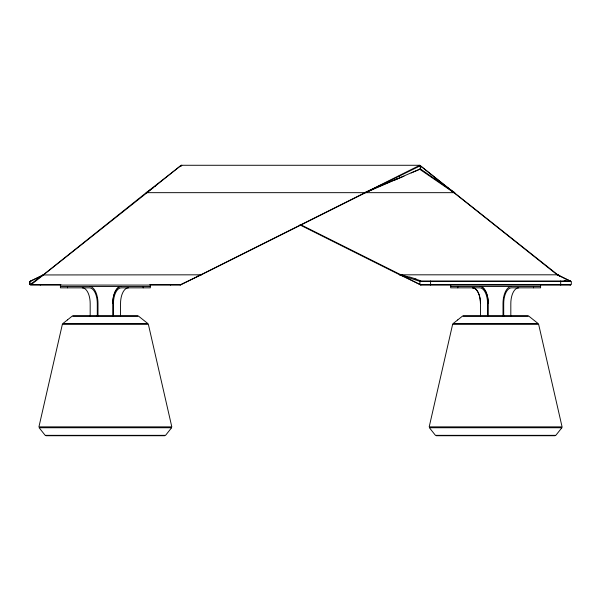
<?xml version="1.0" encoding="UTF-8"?>
<svg xmlns="http://www.w3.org/2000/svg" width="601" height="601" viewBox="0 0 601 601"><rect width="100%" height="100%" fill="white"/><g stroke="black" fill="none" stroke-linecap="round" stroke-linejoin="round"><path stroke-width="0.9" d="M418.905 165.711L180.308 285.077L30.561 285.092C29.171 284.596 29.164 280.75 30.997 280.99M180.683 165.741L181.194 165.275L419.806 165.275C421.384 165.974 420.798 169.647 419.213 169.625M180.758 284.543L180.217 285.069M420.835 285.092C419.558 284.536 419.521 281.493 420.835 280.99L570.439 280.99C571.754 281.478 571.641 284.506 570.484 285.092L420.835 285.092L401.205 274.935M401.295 275.288L401.445 274.822L557.983 274.807M408.642 277.016L399.973 274.349L399.755 274.792L400.551 274.619M399.785 274.807L400.003 274.364M570.74 281.388L558.081 274.845L557.871 275.228L564.271 278.271M557.946 274.95L420.377 165.831M420.317 165.786L420.317 168.866L454.732 192.651L454.446 193.079L557.367 274.957M454.116 192.26L453.838 192.666L147.087 192.666L31.628 284.303M454.754 192.688L454.446 193.079L419.896 169.377M557.217 274.822L557.518 274.439M181.149 165.275L147.087 192.666L146.779 192.275M43.152 274.957L146.253 192.666L180.661 165.801L181.209 166.049M30.771 281.501L30.05 281.501L30.05 284.581L42.987 274.965M43.61 274.95L200.02 274.822L200.231 275.258M150.528 189.713L148.98 190.78M150.723 189.578L151.114 189.307M148.793 190.915L146.351 192.778M152.474 188.361L152.864 188.09M155.05 186.58L155.449 186.302M147.546 192.403L147.162 192.666M30.103 281.471L42.949 274.89M368.563 191.186L201.222 274.822L180.991 284.431M420.294 165.801L419.761 166.064M419.445 166.222L420.227 165.838M369.292 190.825L380.621 185.266M387.532 181.878L420.054 165.921M364.506 192.605L364.619 193.101M365.13 192.305L365.521 192.651M367.421 191.742L370.577 190.194M378.705 186.205L388.562 181.374M398.208 176.641L400.401 175.567M419.01 165.658L419.746 165.305M42.438 275.604L30.651 280.952M42.581 275.536L43.009 275.333M419.701 169.136L420.264 168.889M419.603 169.181L419.055 169.422M418.905 169.49L365.558 192.658M366.587 191.674L367.203 191.418M367.812 191.156L397.306 178.7M365.971 191.937L365.446 192.448M411.152 172.93L418.446 169.933M199.044 275.528L197.924 275.897M199.262 275.453L201.185 274.837L201.027 274.349L200.471 274.529M420.317 281.501L570.95 281.501M30.05 284.581L60.911 284.581M149.822 284.581L180.683 284.581M60.408 286.467L150.318 286.467M450.682 286.467L540.592 286.467M72.834 315.908L137.899 315.908M463.101 315.908L528.166 315.908M45.977 435.725L164.749 435.725M436.251 435.725L555.023 435.725M415.111 279.059L415.584 279.21M419.385 280.472L420.79 280.975M420.114 281.433L399.815 274.837L399.973 274.349L300.222 224.474M570.259 280.915L564.97 278.586M181.254 165.305L181.84 165.583M180.728 165.808L181.126 166.004M299.997 224.932L399.778 274.822L420.287 284.566L570.95 284.581L570.642 284.348M570.387 285.054L569.733 284.574M567.028 281.614L565.353 280.344M559.065 275.604L558.044 274.83M559.215 275.709L559.801 276.152M565.781 281.568L564.181 280.321M452.786 191.764L453.162 192.065M453.537 192.365L453.913 192.666M450.908 190.269L419.889 165.343M451.096 190.419L452.41 191.464M146.246 192.688L146.569 193.064L146.268 192.673M43.482 274.439L43.783 274.822M201.027 274.349L201.207 274.807M560.68 281.005L560.68 285.077M540.592 285.092L540.592 287.834L511.579 287.834A15.746 7.873 -90 0 0 503.706 303.58L503.706 316.419M533.478 286.467L533.478 287.834M510.82 316.419L510.82 303.58A15.746 7.873 -90 0 1 518.693 287.834M503.014 316.419L503.014 303.58A17.113 8.557 -90 0 1 511.579 286.467M482.047 287.128A17.113 8.557 -90 0 1 488.252 303.58L488.252 316.419M487.569 316.419L487.569 303.58A15.746 7.873 -90 0 0 479.696 287.834L450.682 287.834L450.682 285.092M480.454 303.58A15.746 7.873 90 0 0 472.581 287.834A15.746 7.873 -90 0 1 480.454 303.58L480.454 316.419M457.797 286.467L457.797 287.834M430.586 281.005L430.586 285.077M170.414 284.581L170.414 285.077M150.318 285.092L150.318 287.834L121.304 287.834A15.746 7.873 -90 0 0 113.431 303.58L113.431 316.419M143.203 286.467L143.203 287.834M120.546 316.419L120.546 303.58A15.746 7.873 -90 0 1 128.419 287.834M118.953 287.128A17.113 8.557 90 0 0 112.748 303.58L112.748 316.419M97.986 316.419L97.986 303.58A17.113 8.557 -90 0 0 89.421 286.467M97.294 316.419L97.294 303.58A15.746 7.873 -90 0 0 89.421 287.834L60.408 287.834L60.408 285.092M90.18 316.419L90.18 303.58A15.746 7.873 -90 0 0 82.307 287.834M67.522 286.467L67.522 287.834M40.32 284.581L40.32 285.077M479.696 286.467A17.113 8.557 90 0 1 488.252 303.58M112.748 303.58A17.113 8.557 -90 0 1 121.304 286.467M409.146 276.858A42.325 3.095 16.7 0 1 416.283 279.112M416.11 279.262A14.206 0.819 16.9 0 1 420.332 280.682M393.49 180.585A63.36 0.691 -22.9 0 1 403.962 176.206M565.068 278.661A22.643 1.375 25.6 0 1 564.362 278.338M62.384 324.24L38.922 426.868L171.811 426.868L148.349 324.24L62.376 324.24M452.651 324.24L429.197 426.868L562.078 426.868L538.616 324.24L452.651 324.24M171.608 427.739L165.553 435.342L45.18 435.342L39.125 427.739L171.608 427.739M561.875 427.739L555.82 435.342L435.447 435.342L429.392 427.739L561.882 427.739M67.462 319.897L62.759 323.661L147.989 323.661L138.515 316.126L72.188 316.126L67.462 319.897M457.737 319.897L453.026 323.661L538.256 323.661L528.79 316.126L462.462 316.126L457.737 319.897"/></g></svg>
